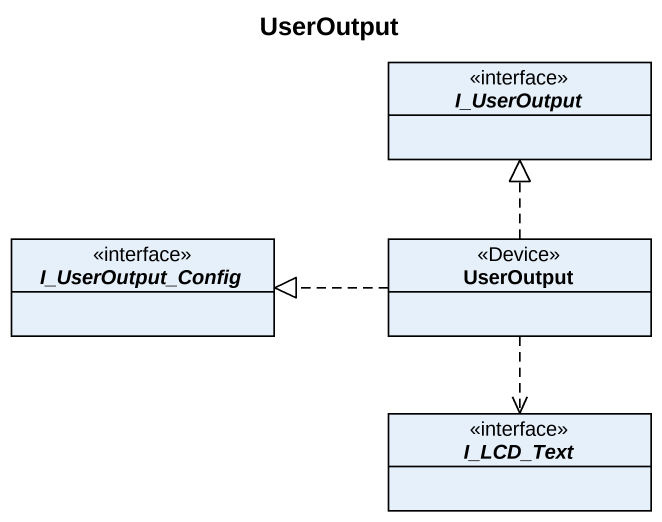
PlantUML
@startuml
title UserOutput
hide circle
hide empty members
interface I_UserOutput
interface I_UserOutput_Config
class UserOutput <<Device>>
interface I_LCD_Text
UserOutput .up.|> I_UserOutput
UserOutput .left.|> I_UserOutput_Config
UserOutput ..> I_LCD_Text
@enduml
